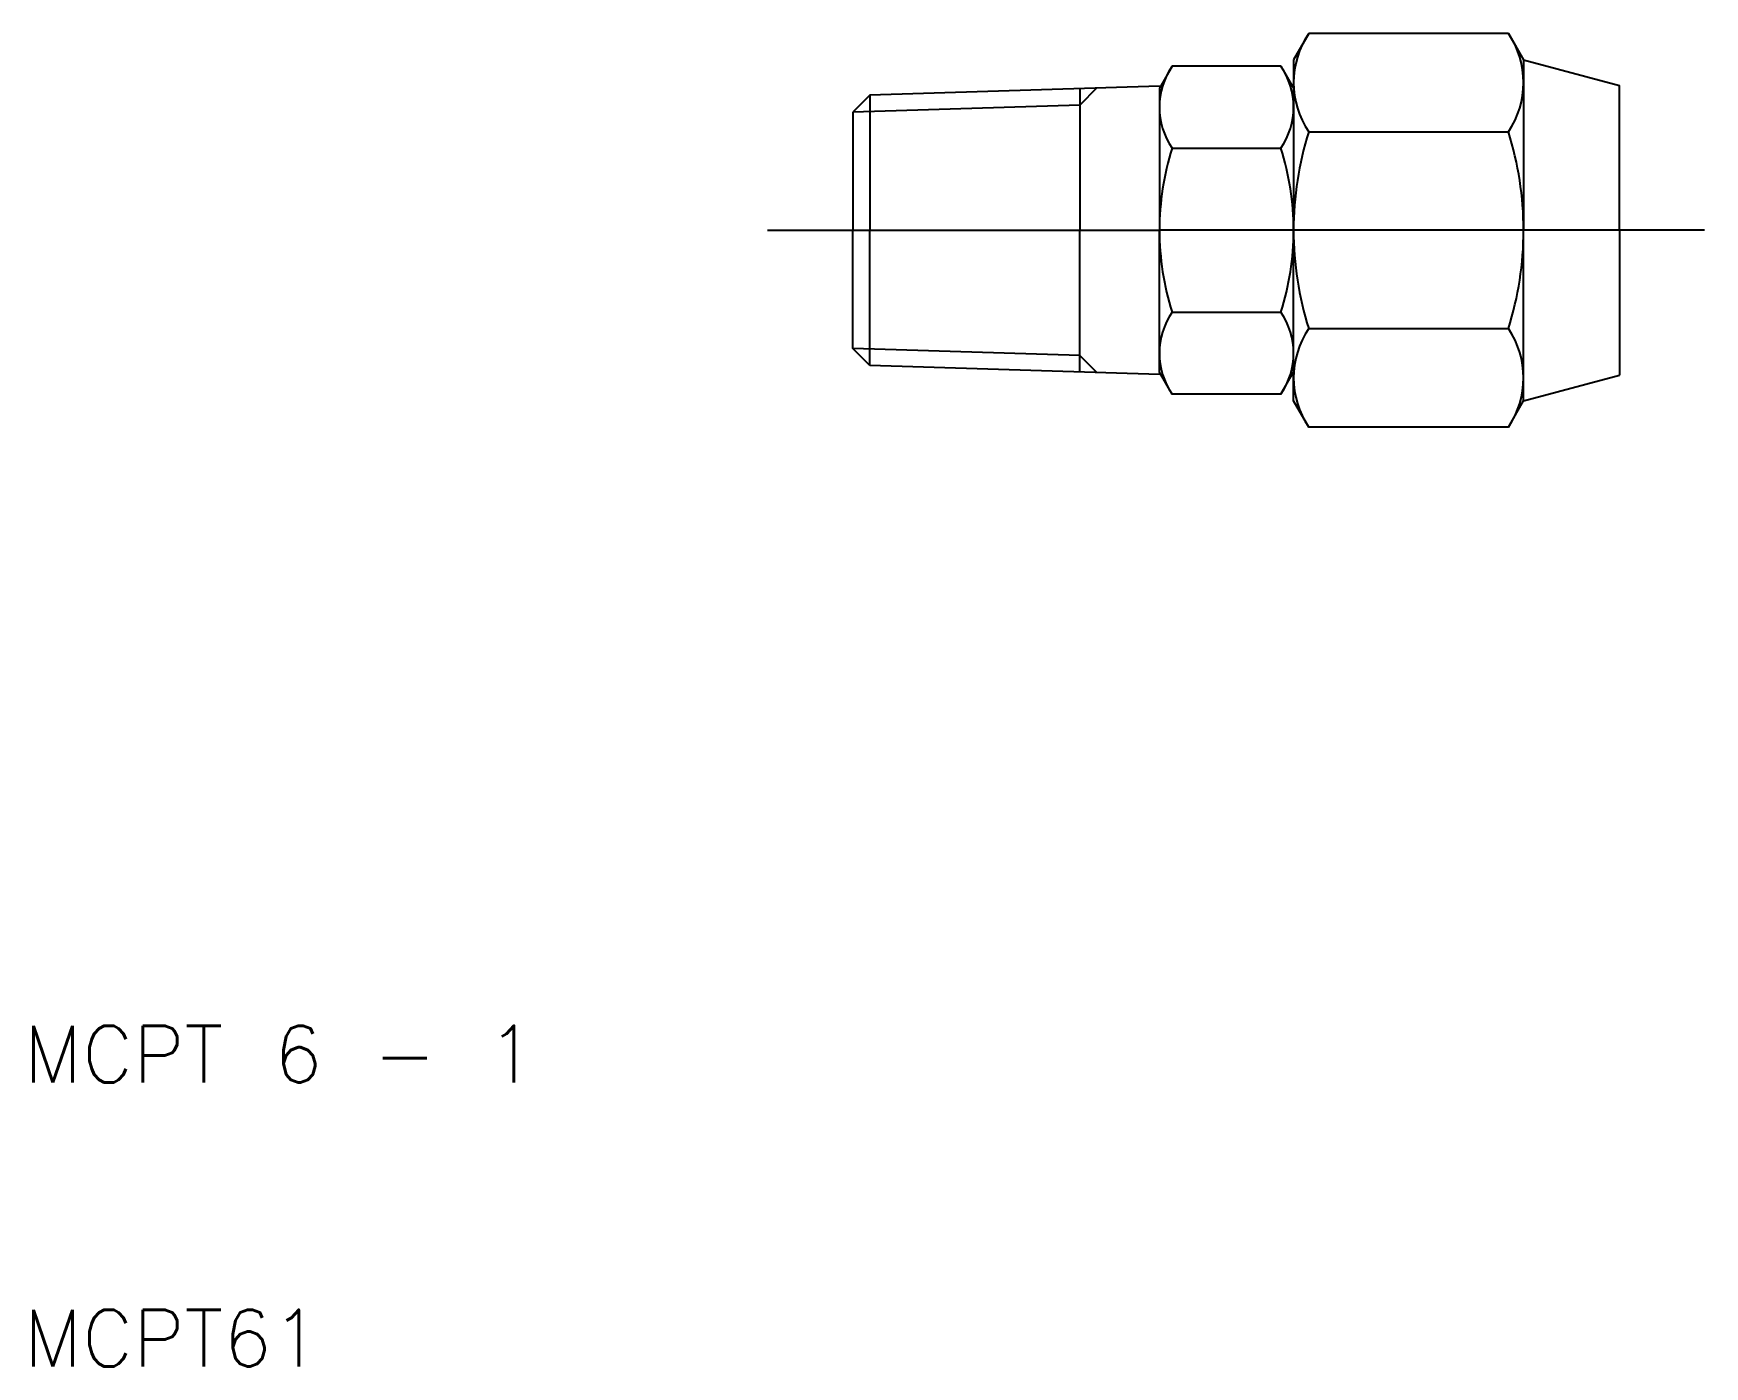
# Model space of a CAD drawing. Extents: x 10.3 to 69.2, y 10 to 56.9.
import ezdxf

# ---------------------------------------------------------------- set-up
doc = ezdxf.new("R2010")
doc.units = 0
doc.linetypes.add('CENTER', pattern=[50.8, 31.75, -6.35, 6.35, -6.35])
doc.layers.get('0').update_dxf_attribs({"linetype": 'CONTINUOUS'})
doc.layers.add('CENTER', color=1, linetype='CENTER')
doc.styles.get("Standard").update_dxf_attribs({"font": 'txt.shx'})

msp = doc.modelspace()

# ---------------------------------------------------------------- linework, layer by layer
for p, q in [((55.261, 56.928), (54.725, 56)), ((62.289, 56.928), (55.261, 56.928)), ((62.289, 56.928), (62.825, 56)), ((54.725, 56), (54.725, 55)), ((62.825, 56), (62.825, 50)), ((62.825, 56), (66.2, 55.096)), ((50.447, 55.774), (50, 55)), ((54.278, 55.774), (50.447, 55.774)), ((54.278, 55.774), (54.725, 55)), ((39.8, 54.759), (39.2, 54.159)), ((50, 55.077), (39.8, 54.759)), ((39.8, 54.759), (39.8, 50)), ((47.2, 54.99), (47.2, 50)), ((50, 55), (50, 50)), ((54.725, 55), (54.725, 50)), ((66.2, 50), (66.2, 55.096)), ((39.2, 54.159), (39.2, 50)), ((55.261, 53.464), (62.289, 53.464)), ((50.447, 52.887), (54.278, 52.887)), ((39.2, 45.841), (39.2, 50)), ((39.8, 45.241), (39.8, 50)), ((47.2, 45.01), (47.2, 50)), ((50, 45), (50, 50)), ((54.725, 45), (54.725, 50)), ((62.825, 44), (62.825, 50)), ((66.2, 50), (66.2, 44.904)), ((50.447, 47.113), (54.278, 47.113)), ((55.261, 46.536), (62.289, 46.536)), ((39.8, 45.241), (39.2, 45.841)), ((50, 44.923), (39.8, 45.241)), ((50.447, 44.226), (50, 45)), ((54.278, 44.226), (54.725, 45)), ((54.725, 44), (54.725, 45)), ((62.825, 44), (66.2, 44.904)), ((54.278, 44.226), (50.447, 44.226)), ((55.261, 43.072), (54.725, 44)), ((62.289, 43.072), (62.825, 44)), ((62.289, 43.072), (55.261, 43.072))]:
    msp.add_line(p, q)
at = {"color": 3}
for p, q in [((47.8, 55.009), (47.2, 54.409)), ((47.2, 54.409), (39.2, 54.159)), ((47.2, 45.591), (39.2, 45.841)), ((47.8, 44.991), (47.2, 45.591))]:
    msp.add_line(p, q, dxfattribs=at)
for centre, radius, start, end in [((57.792, 55.196), 3.067, 145.61575, 214.38425), ((59.758, 55.196), 3.067, 325.61575, 34.38425), ((52.556, 54.33), 2.556, 145.61575, 214.38425), ((52.169, 54.33), 2.556, 325.61575, 34.38425), ((66.189, 50), 11.464, 162.41205, 180), ((51.361, 50), 11.464, 0, 17.58795), ((59.553, 50), 9.553, 162.41205, 180), ((45.172, 50), 9.553, 0, 17.58795), ((59.553, 50), 9.553, 180, 197.58795), ((45.172, 50), 9.553, 342.41205, 0), ((66.189, 50), 11.464, 180, 197.58795), ((51.361, 50), 11.464, 342.41205, 0), ((52.556, 45.67), 2.556, 145.61575, 214.38425), ((52.169, 45.67), 2.556, 325.61575, 34.38425), ((57.792, 44.804), 3.067, 145.61575, 214.38425), ((59.758, 44.804), 3.067, 325.61575, 34.38425)]:
    msp.add_arc(centre, radius, start, end)
at = {"layer": 'CENTER'}
for p, q in [((36.2, 50), (50, 50)), ((54.725, 50), (50, 50)), ((69.2, 50), (54.725, 50))]:
    msp.add_line(p, q, dxfattribs=at)

# ---------------------------------------------------------------- texts
for s, p in [('MCPT 6 - 1', (10, 20)), ('MCPT61', (10, 10))]:
    msp.add_text(s, height=2).set_placement(p)

doc.saveas('drawing.dxf')
